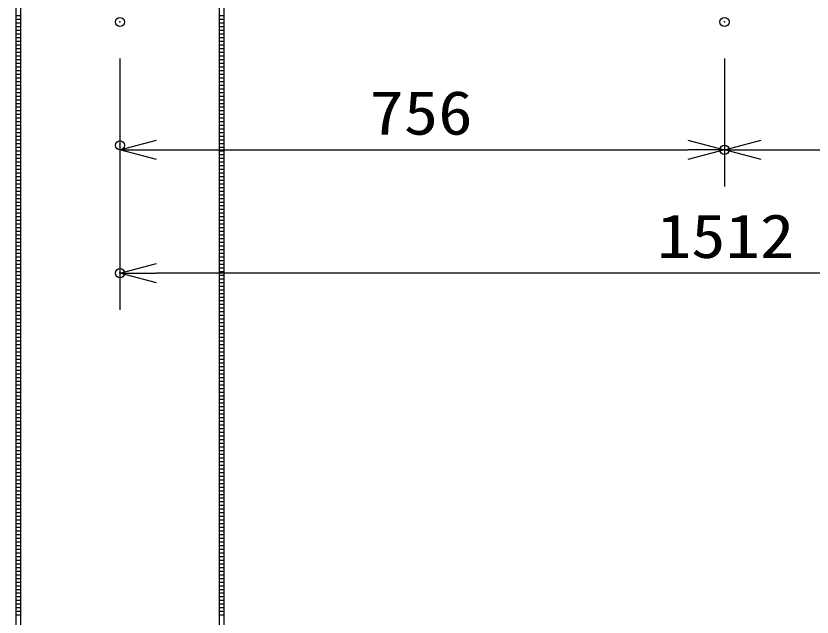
# Model space of a CAD drawing. Units: millimetres on the paper. Extents: x -384 to 384, y -238 to 239.
# Drawn here: x -99.19 to -55.63, y -204.98 to -172.08 of the extents above; entities that cross this region are included whole.
import ezdxf
from ezdxf.enums import TextEntityAlignment as Align

# ---------------------------------------------------------------- set-up
doc = ezdxf.new("R2010")
doc.units = ezdxf.units.MM
doc.header["$PDMODE"] = 32
doc.header["$PDSIZE"] = 0.5
for name, color, linetype in [('0-1_GAIKEI', 7, 'Continuous'), ('0-3_WAKU', 4, 'Continuous'), ('0-5_SUNPO', 3, 'Continuous'), ('0-6_DEFPOINTS', 7, 'Continuous')]:
    doc.layers.add(name, color=color, linetype=linetype)
doc.styles.add('ＭＳ ゴシック', font='')
doc.styles.get('ＭＳ ゴシック').set_extended_font_data('MS Gothic')

# ---------------------------------------------------------------- blocks, each defined once
blk = doc.blocks.new('_OPEN30')
at = {"layer": '0-3_WAKU', "color": 7}
blk.add_line((0, 0), (-1, 0), dxfattribs=at)
blk.add_lwpolyline([(-1, 0.2679), (0, 0), (-1, -0.2679)], dxfattribs=at)

msp = doc.modelspace()

# ---------------------------------------------------------------- linework, layer by layer
at = {"layer": '0-1_GAIKEI'}
for p, q in [((-98.922, -172.082), (-99.185, -172.082)), ((-98.922, -172.282), (-99.185, -172.282)), ((-98.922, -172.482), (-99.185, -172.482)), ((-87.801, -172.082), (-88.063, -172.082)), ((-87.801, -172.282), (-88.063, -172.282)), ((-87.801, -172.482), (-88.063, -172.482)), ((-98.922, -172.682), (-99.185, -172.682)), ((-98.922, -172.882), (-99.185, -172.882)), ((-87.801, -172.682), (-88.063, -172.682)), ((-87.801, -172.882), (-88.063, -172.882)), ((-98.922, -173.082), (-99.185, -173.082)), ((-98.922, -173.282), (-99.185, -173.282)), ((-87.801, -173.082), (-88.063, -173.082)), ((-87.801, -173.282), (-88.063, -173.282)), ((-98.922, -173.482), (-99.185, -173.482)), ((-98.922, -173.682), (-99.185, -173.682)), ((-87.801, -173.482), (-88.063, -173.482)), ((-87.801, -173.682), (-88.063, -173.682)), ((-98.922, -173.882), (-99.185, -173.882)), ((-98.922, -174.082), (-99.185, -174.082)), ((-87.801, -173.882), (-88.063, -173.882)), ((-87.801, -174.082), (-88.063, -174.082)), ((-98.922, -174.282), (-99.185, -174.282)), ((-98.922, -174.482), (-99.185, -174.482)), ((-87.801, -174.282), (-88.063, -174.282)), ((-87.801, -174.482), (-88.063, -174.482)), ((-98.922, -174.682), (-99.185, -174.682)), ((-98.922, -174.882), (-99.185, -174.882)), ((-98.922, -175.082), (-99.185, -175.082)), ((-87.801, -174.682), (-88.063, -174.682)), ((-87.801, -174.882), (-88.063, -174.882)), ((-87.801, -175.082), (-88.063, -175.082)), ((-98.922, -175.282), (-99.185, -175.282)), ((-98.922, -175.482), (-99.185, -175.482)), ((-87.801, -175.282), (-88.063, -175.282)), ((-87.801, -175.482), (-88.063, -175.482)), ((-98.922, -175.682), (-99.185, -175.682)), ((-98.922, -175.882), (-99.185, -175.882)), ((-87.801, -175.682), (-88.063, -175.682)), ((-87.801, -175.882), (-88.063, -175.882)), ((-98.922, -176.082), (-99.185, -176.082)), ((-98.922, -176.282), (-99.185, -176.282)), ((-87.801, -176.082), (-88.063, -176.082)), ((-87.801, -176.282), (-88.063, -176.282)), ((-98.922, -176.482), (-99.185, -176.482)), ((-98.922, -176.682), (-99.185, -176.682)), ((-87.801, -176.482), (-88.063, -176.482)), ((-87.801, -176.682), (-88.063, -176.682)), ((-98.922, -176.882), (-99.185, -176.882)), ((-98.922, -177.082), (-99.185, -177.082)), ((-87.801, -176.882), (-88.063, -176.882)), ((-87.801, -177.082), (-88.063, -177.082)), ((-98.922, -177.282), (-99.185, -177.282)), ((-98.922, -177.482), (-99.185, -177.482)), ((-98.922, -177.682), (-99.185, -177.682)), ((-87.801, -177.282), (-88.063, -177.282)), ((-87.801, -177.482), (-88.063, -177.482)), ((-87.801, -177.682), (-88.063, -177.682)), ((-98.922, -177.882), (-99.185, -177.882)), ((-98.922, -178.082), (-99.185, -178.082)), ((-87.801, -177.882), (-88.063, -177.882)), ((-87.801, -178.082), (-88.063, -178.082)), ((-98.922, -178.282), (-99.185, -178.282)), ((-98.922, -178.482), (-99.185, -178.482)), ((-87.801, -178.282), (-88.063, -178.282)), ((-87.801, -178.482), (-88.063, -178.482)), ((-98.922, -178.682), (-99.185, -178.682)), ((-98.922, -178.882), (-99.185, -178.882)), ((-87.801, -178.682), (-88.063, -178.682)), ((-87.801, -178.882), (-88.063, -178.882)), ((-98.922, -179.082), (-99.185, -179.082)), ((-98.922, -179.282), (-99.185, -179.282)), ((-87.801, -179.082), (-88.063, -179.082)), ((-87.801, -179.282), (-88.063, -179.282)), ((-98.922, -179.482), (-99.185, -179.482)), ((-98.922, -179.682), (-99.185, -179.682)), ((-98.922, -179.882), (-99.185, -179.882)), ((-87.801, -179.482), (-88.063, -179.482)), ((-87.801, -179.682), (-88.063, -179.682)), ((-87.801, -179.882), (-88.063, -179.882)), ((-98.922, -180.082), (-99.185, -180.082)), ((-98.922, -180.282), (-99.185, -180.282)), ((-87.801, -180.082), (-88.063, -180.082)), ((-87.801, -180.282), (-88.063, -180.282)), ((-98.922, -180.482), (-99.185, -180.482)), ((-98.922, -180.682), (-99.185, -180.682)), ((-87.801, -180.482), (-88.063, -180.482)), ((-87.801, -180.682), (-88.063, -180.682)), ((-98.922, -180.882), (-99.185, -180.882)), ((-98.922, -181.082), (-99.185, -181.082)), ((-87.801, -180.882), (-88.063, -180.882)), ((-87.801, -181.082), (-88.063, -181.082)), ((-98.922, -181.282), (-99.185, -181.282)), ((-98.922, -181.482), (-99.185, -181.482)), ((-87.801, -181.282), (-88.063, -181.282)), ((-87.801, -181.482), (-88.063, -181.482)), ((-98.922, -181.682), (-99.185, -181.682)), ((-98.922, -181.882), (-99.185, -181.882)), ((-87.801, -181.682), (-88.063, -181.682)), ((-87.801, -181.882), (-88.063, -181.882)), ((-98.922, -182.082), (-99.185, -182.082)), ((-98.922, -182.282), (-99.185, -182.282)), ((-98.922, -182.482), (-99.185, -182.482)), ((-87.801, -182.082), (-88.063, -182.082)), ((-87.801, -182.282), (-88.063, -182.282)), ((-87.801, -182.482), (-88.063, -182.482)), ((-98.922, -182.682), (-99.185, -182.682)), ((-98.922, -182.882), (-99.185, -182.882)), ((-87.801, -182.682), (-88.063, -182.682)), ((-87.801, -182.882), (-88.063, -182.882)), ((-98.922, -183.082), (-99.185, -183.082)), ((-98.922, -183.282), (-99.185, -183.282)), ((-87.801, -183.082), (-88.063, -183.082)), ((-87.801, -183.282), (-88.063, -183.282)), ((-98.922, -183.482), (-99.185, -183.482)), ((-98.922, -183.682), (-99.185, -183.682)), ((-87.801, -183.482), (-88.063, -183.482)), ((-87.801, -183.682), (-88.063, -183.682)), ((-98.922, -183.882), (-99.185, -183.882)), ((-98.922, -184.082), (-99.185, -184.082)), ((-87.801, -183.882), (-88.063, -183.882)), ((-87.801, -184.082), (-88.063, -184.082)), ((-98.922, -184.282), (-99.185, -184.282)), ((-98.922, -184.482), (-99.185, -184.482)), ((-87.801, -184.282), (-88.063, -184.282)), ((-87.801, -184.482), (-88.063, -184.482)), ((-98.922, -184.682), (-99.185, -184.682)), ((-98.922, -184.882), (-99.185, -184.882)), ((-98.922, -185.082), (-99.185, -185.082)), ((-87.801, -184.682), (-88.063, -184.682)), ((-87.801, -184.882), (-88.063, -184.882)), ((-87.801, -185.082), (-88.063, -185.082)), ((-98.922, -185.282), (-99.185, -185.282)), ((-98.922, -185.482), (-99.185, -185.482)), ((-87.801, -185.282), (-88.063, -185.282)), ((-87.801, -185.482), (-88.063, -185.482)), ((-98.922, -185.682), (-99.185, -185.682)), ((-98.922, -185.882), (-99.185, -185.882)), ((-87.801, -185.682), (-88.063, -185.682)), ((-87.801, -185.882), (-88.063, -185.882)), ((-98.922, -186.082), (-99.185, -186.082)), ((-98.922, -186.282), (-99.185, -186.282)), ((-87.801, -186.082), (-88.063, -186.082)), ((-87.801, -186.282), (-88.063, -186.282)), ((-98.922, -186.482), (-99.185, -186.482)), ((-98.922, -186.682), (-99.185, -186.682)), ((-87.801, -186.482), (-88.063, -186.482)), ((-87.801, -186.682), (-88.063, -186.682)), ((-98.922, -186.882), (-99.185, -186.882)), ((-98.922, -187.082), (-99.185, -187.082)), ((-98.922, -187.282), (-99.185, -187.282)), ((-87.801, -186.882), (-88.063, -186.882)), ((-87.801, -187.082), (-88.063, -187.082)), ((-87.801, -187.282), (-88.063, -187.282)), ((-98.922, -187.482), (-99.185, -187.482)), ((-98.922, -187.682), (-99.185, -187.682)), ((-87.801, -187.482), (-88.063, -187.482)), ((-87.801, -187.682), (-88.063, -187.682)), ((-98.922, -187.882), (-99.185, -187.882)), ((-98.922, -188.082), (-99.185, -188.082)), ((-87.801, -187.882), (-88.063, -187.882)), ((-87.801, -188.082), (-88.063, -188.082)), ((-98.922, -188.282), (-99.185, -188.282)), ((-98.922, -188.482), (-99.185, -188.482)), ((-87.801, -188.282), (-88.063, -188.282)), ((-87.801, -188.482), (-88.063, -188.482)), ((-98.922, -188.682), (-99.185, -188.682)), ((-98.922, -188.882), (-99.185, -188.882)), ((-87.801, -188.682), (-88.063, -188.682)), ((-87.801, -188.882), (-88.063, -188.882)), ((-98.922, -189.082), (-99.185, -189.082)), ((-98.922, -189.282), (-99.185, -189.282)), ((-87.801, -189.082), (-88.063, -189.082)), ((-87.801, -189.282), (-88.063, -189.282)), ((-98.922, -189.482), (-99.185, -189.482)), ((-98.922, -189.682), (-99.185, -189.682)), ((-98.922, -189.882), (-99.185, -189.882)), ((-87.801, -189.482), (-88.063, -189.482)), ((-87.801, -189.682), (-88.063, -189.682)), ((-87.801, -189.882), (-88.063, -189.882)), ((-98.922, -190.082), (-99.185, -190.082)), ((-98.922, -190.282), (-99.185, -190.282)), ((-87.801, -190.082), (-88.063, -190.082)), ((-87.801, -190.282), (-88.063, -190.282)), ((-98.922, -190.482), (-99.185, -190.482)), ((-98.922, -190.682), (-99.185, -190.682)), ((-87.801, -190.482), (-88.063, -190.482)), ((-87.801, -190.682), (-88.063, -190.682)), ((-98.922, -190.882), (-99.185, -190.882)), ((-98.922, -191.082), (-99.185, -191.082)), ((-87.801, -190.882), (-88.063, -190.882)), ((-87.801, -191.082), (-88.063, -191.082)), ((-98.922, -191.282), (-99.185, -191.282)), ((-98.922, -191.482), (-99.185, -191.482)), ((-87.801, -191.282), (-88.063, -191.282)), ((-87.801, -191.482), (-88.063, -191.482)), ((-98.922, -191.682), (-99.185, -191.682)), ((-98.922, -191.882), (-99.185, -191.882)), ((-98.922, -192.082), (-99.185, -192.082)), ((-87.801, -191.682), (-88.063, -191.682)), ((-87.801, -191.882), (-88.063, -191.882)), ((-87.801, -192.082), (-88.063, -192.082)), ((-98.922, -192.282), (-99.185, -192.282)), ((-98.922, -192.482), (-99.185, -192.482)), ((-87.801, -192.282), (-88.063, -192.282)), ((-87.801, -192.482), (-88.063, -192.482)), ((-98.922, -192.682), (-99.185, -192.682)), ((-98.922, -192.882), (-99.185, -192.882)), ((-87.801, -192.682), (-88.063, -192.682)), ((-87.801, -192.882), (-88.063, -192.882)), ((-98.922, -193.082), (-99.185, -193.082)), ((-98.922, -193.282), (-99.185, -193.282)), ((-87.801, -193.082), (-88.063, -193.082)), ((-87.801, -193.282), (-88.063, -193.282)), ((-98.922, -193.482), (-99.185, -193.482)), ((-98.922, -193.682), (-99.185, -193.682)), ((-87.801, -193.482), (-88.063, -193.482)), ((-87.801, -193.682), (-88.063, -193.682)), ((-98.922, -193.882), (-99.185, -193.882)), ((-98.922, -194.082), (-99.185, -194.082)), ((-87.801, -193.882), (-88.063, -193.882)), ((-87.801, -194.082), (-88.063, -194.082)), ((-98.922, -194.282), (-99.185, -194.282)), ((-98.922, -194.482), (-99.185, -194.482)), ((-98.922, -194.682), (-99.185, -194.682)), ((-87.801, -194.282), (-88.063, -194.282)), ((-87.801, -194.482), (-88.063, -194.482)), ((-87.801, -194.682), (-88.063, -194.682)), ((-98.922, -194.882), (-99.185, -194.882)), ((-98.922, -195.082), (-99.185, -195.082)), ((-87.801, -194.882), (-88.063, -194.882)), ((-87.801, -195.082), (-88.063, -195.082)), ((-98.922, -195.282), (-99.185, -195.282)), ((-98.922, -195.482), (-99.185, -195.482)), ((-87.801, -195.282), (-88.063, -195.282)), ((-87.801, -195.482), (-88.063, -195.482)), ((-98.922, -195.682), (-99.185, -195.682)), ((-98.922, -195.882), (-99.185, -195.882)), ((-87.801, -195.682), (-88.063, -195.682)), ((-87.801, -195.882), (-88.063, -195.882)), ((-98.922, -196.082), (-99.185, -196.082)), ((-98.922, -196.282), (-99.185, -196.282)), ((-87.801, -196.082), (-88.063, -196.082)), ((-87.801, -196.282), (-88.063, -196.282)), ((-98.922, -196.482), (-99.185, -196.482)), ((-98.922, -196.682), (-99.185, -196.682)), ((-87.801, -196.482), (-88.063, -196.482)), ((-87.801, -196.682), (-88.063, -196.682)), ((-98.922, -196.882), (-99.185, -196.882)), ((-98.922, -197.082), (-99.185, -197.082)), ((-98.922, -197.282), (-99.185, -197.282)), ((-87.801, -196.882), (-88.063, -196.882)), ((-87.801, -197.082), (-88.063, -197.082)), ((-87.801, -197.282), (-88.063, -197.282)), ((-98.922, -197.482), (-99.185, -197.482)), ((-98.922, -197.682), (-99.185, -197.682)), ((-87.801, -197.482), (-88.063, -197.482)), ((-87.801, -197.682), (-88.063, -197.682)), ((-98.922, -197.882), (-99.185, -197.882)), ((-98.922, -198.082), (-99.185, -198.082)), ((-87.801, -197.882), (-88.063, -197.882)), ((-87.801, -198.082), (-88.063, -198.082)), ((-98.922, -198.282), (-99.185, -198.282)), ((-98.922, -198.482), (-99.185, -198.482)), ((-87.801, -198.282), (-88.063, -198.282)), ((-87.801, -198.482), (-88.063, -198.482)), ((-98.922, -198.682), (-99.185, -198.682)), ((-98.922, -198.882), (-99.185, -198.882)), ((-87.801, -198.682), (-88.063, -198.682)), ((-87.801, -198.882), (-88.063, -198.882)), ((-98.922, -199.082), (-99.185, -199.082)), ((-98.922, -199.282), (-99.185, -199.282)), ((-98.922, -199.482), (-99.185, -199.482)), ((-87.801, -199.082), (-88.063, -199.082)), ((-87.801, -199.282), (-88.063, -199.282)), ((-87.801, -199.482), (-88.063, -199.482)), ((-98.922, -199.682), (-99.185, -199.682)), ((-98.922, -199.882), (-99.185, -199.882)), ((-87.801, -199.682), (-88.063, -199.682)), ((-87.801, -199.882), (-88.063, -199.882)), ((-98.922, -200.082), (-99.185, -200.082)), ((-98.922, -200.282), (-99.185, -200.282)), ((-87.801, -200.082), (-88.063, -200.082)), ((-87.801, -200.282), (-88.063, -200.282)), ((-98.922, -200.482), (-99.185, -200.482)), ((-98.922, -200.682), (-99.185, -200.682)), ((-87.801, -200.482), (-88.063, -200.482)), ((-87.801, -200.682), (-88.063, -200.682)), ((-98.922, -200.882), (-99.185, -200.882)), ((-98.922, -201.082), (-99.185, -201.082)), ((-87.801, -200.882), (-88.063, -200.882)), ((-87.801, -201.082), (-88.063, -201.082)), ((-98.922, -201.282), (-99.185, -201.282)), ((-98.922, -201.482), (-99.185, -201.482)), ((-87.801, -201.282), (-88.063, -201.282)), ((-87.801, -201.482), (-88.063, -201.482)), ((-98.922, -201.682), (-99.185, -201.682)), ((-98.922, -201.882), (-99.185, -201.882)), ((-98.922, -202.082), (-99.185, -202.082)), ((-87.801, -201.682), (-88.063, -201.682)), ((-87.801, -201.882), (-88.063, -201.882)), ((-87.801, -202.082), (-88.063, -202.082)), ((-98.922, -202.282), (-99.185, -202.282)), ((-98.922, -202.482), (-99.185, -202.482)), ((-87.801, -202.282), (-88.063, -202.282)), ((-87.801, -202.482), (-88.063, -202.482)), ((-98.922, -202.682), (-99.185, -202.682)), ((-98.922, -202.882), (-99.185, -202.882)), ((-87.801, -202.682), (-88.063, -202.682)), ((-87.801, -202.882), (-88.063, -202.882)), ((-98.922, -203.082), (-99.185, -203.082)), ((-98.922, -203.282), (-99.185, -203.282)), ((-87.801, -203.082), (-88.063, -203.082)), ((-87.801, -203.282), (-88.063, -203.282)), ((-98.922, -203.482), (-99.185, -203.482)), ((-98.922, -203.682), (-99.185, -203.682)), ((-87.801, -203.482), (-88.063, -203.482)), ((-87.801, -203.682), (-88.063, -203.682)), ((-98.922, -203.882), (-99.185, -203.882)), ((-98.922, -204.082), (-99.185, -204.082)), ((-87.801, -203.882), (-88.063, -203.882)), ((-87.801, -204.082), (-88.063, -204.082)), ((-98.922, -204.282), (-99.185, -204.282)), ((-98.922, -204.482), (-99.185, -204.482)), ((-98.922, -204.682), (-99.185, -204.682)), ((-87.801, -204.282), (-88.063, -204.282)), ((-87.801, -204.482), (-88.063, -204.482)), ((-87.801, -204.682), (-88.063, -204.682)), ((-98.922, -204.882), (-99.185, -204.882)), ((-87.801, -204.882), (-88.063, -204.882))]:
    msp.add_line(p, q, dxfattribs=at)
for points in [[(-98.922, -225.982), (-98.922, -62.775), (-99.185, -62.775), (-99.185, -225.982)], [(-87.801, -225.982), (-87.801, -62.775), (-88.063, -62.775), (-88.063, -225.982)]]:
    msp.add_lwpolyline(points, close=True, dxfattribs=at)
at = {"layer": '0-5_SUNPO'}
for p, q in [((-93.493, -174.41), (-93.493, -181.41)), ((-60.422, -174.41), (-60.422, -181.41)), ((-60.422, -174.41), (-60.422, -181.41)), ((-91.493, -179.41), (-62.422, -179.41)), ((-58.422, -179.41), (-29.352, -179.41)), ((-93.493, -181.16), (-93.493, -188.16)), ((-29.343, -186.16), (-91.493, -186.16))]:
    msp.add_line(p, q, dxfattribs=at)
at = {"layer": '0-6_DEFPOINTS'}
for p in [(-93.493, -172.41), (-60.422, -172.41), (-60.422, -172.41), (-93.493, -179.16), (-60.422, -179.41), (-93.493, -186.16)]:
    msp.add_point(p, dxfattribs=at)

# ---------------------------------------------------------------- block references
at = {"layer": '0-5_SUNPO', "xscale": 2, "yscale": 2, "rotation": 180}
for p in [(-93.493, -179.41), (-60.422, -179.41), (-93.493, -186.16)]:
    msp.add_blockref('_OPEN30', p, dxfattribs=at)
at = {"layer": '0-5_SUNPO', "xscale": 2, "yscale": 2}
msp.add_blockref('_OPEN30', (-60.422, -179.41), dxfattribs=at)

# ---------------------------------------------------------------- texts
at = {"layer": '0-5_SUNPO', "style": 'ＭＳ ゴシック', "width": 1.15}
for s, p in [('756', (-79.845, -179.3)), ('1512', (-64.125, -186.05))]:
    msp.add_text(s, height=2.405, dxfattribs=at).set_placement(p, align=Align.BOTTOM_LEFT)

doc.saveas('drawing.dxf')
